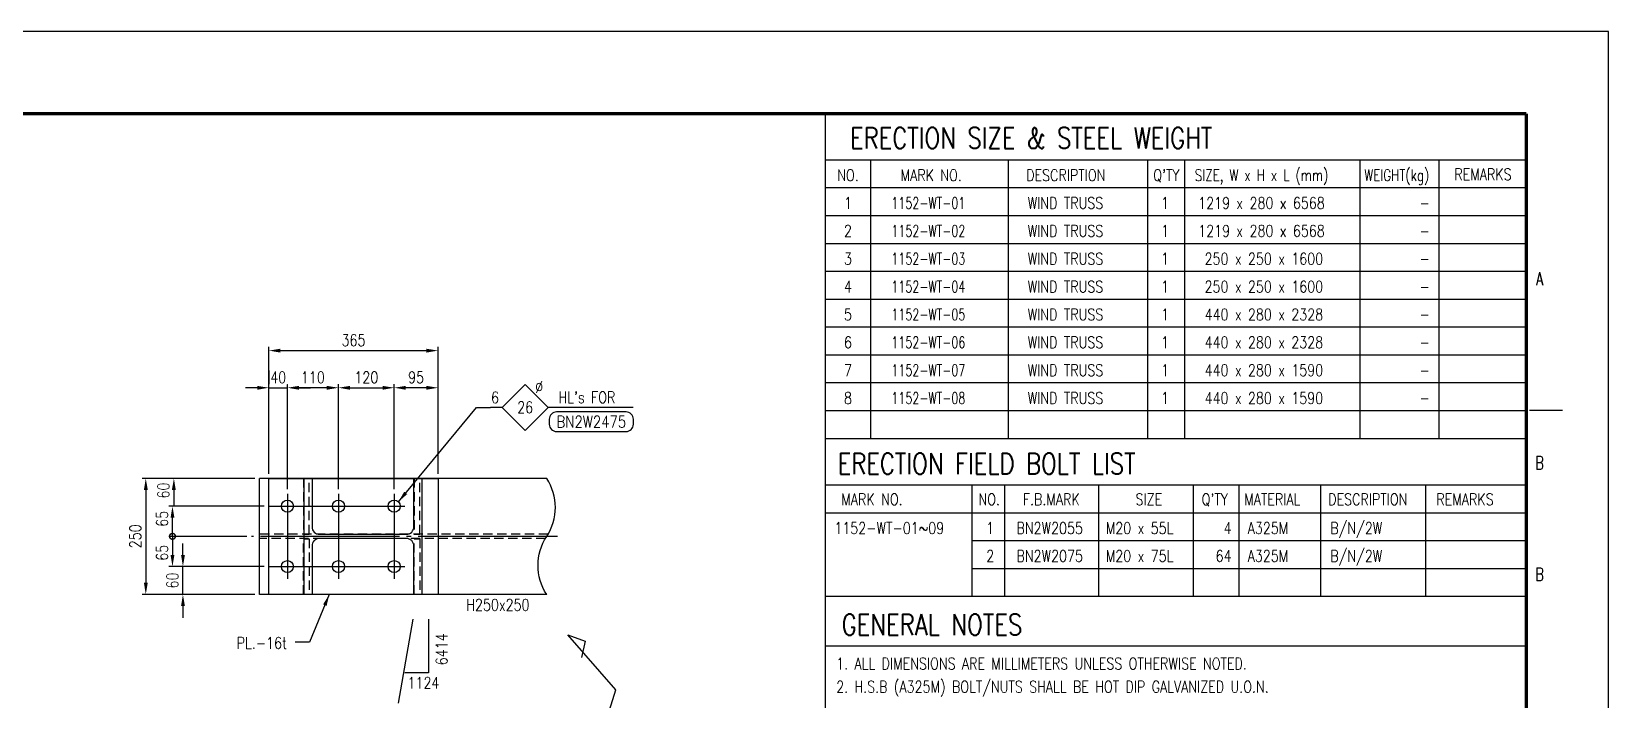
# Model space of a CAD drawing. Header units: millimetres. Extents: x 0 to 134087, y -49114 to 20834.
# Drawn here: x 79977 to 91866, y 15800 to 20834 of the extents above; entities that cross this region are included whole.
import ezdxf
from ezdxf.enums import TextEntityAlignment as Align

# ---------------------------------------------------------------- set-up
doc = ezdxf.new("R2010")
doc.units = ezdxf.units.MM
doc.header["$LTSCALE"] = 35
doc.linetypes.add('JNK-CENTER', pattern=[34, 30, -1.5, 1, -1.5])
doc.linetypes.add('JNK-HIDDEN', pattern=[3, 2, -1])
for name, color, linetype in [('CEN-R', 1, 'JNK-CENTER'), ('CON-C', 4, 'Continuous'), ('CON-G', 3, 'Continuous'), ('CON-W', 7, 'Continuous'), ('CON-Y', 2, 'Continuous'), ('Dim-W', 7, 'Continuous'), ('HID-Y', 2, 'JNK-HIDDEN'), ('STL-OBJT', 7, 'Continuous'), ('TXT-C', 4, 'Continuous'), ('TXT-G', 3, 'Continuous'), ('TXT-Y', 2, 'Continuous')]:
    doc.layers.add(name, color=color, linetype=linetype)
doc.styles.add('ROMANS', font='ROMANS.shx', dxfattribs={"width": 0.8})
doc.styles.add('SIMPLEX', font='simplex.shx', dxfattribs={"width": 0.8})
doc.dimstyles.new('DIM35', dxfattribs={"dimscale": 35, "dimtxt": 2.5, "dimasz": 2.5, "dimexe": 0.8, "dimexo": 1, "dimgap": 1, "dimtad": 1, "dimdec": 1, "dimdsep": 46, "dimtxsty": 'SIMPLEX', "dimcen": 0, "dimclrd": 7, "dimclre": 7, "dimclrt": 2, "dimadec": 1, "dimazin": 2, "dimtfac": 1, "dimtdec": 1, "dimtix": 1, "dimtmove": 2, "dimatfit": 2, "dimfxl": 1, "dimtfill": 1, "dimarcsym": 1})
doc.dimstyles.new('DIM35x3.5', dxfattribs={"dimscale": 35, "dimtxt": 2.5, "dimasz": 2.5, "dimexe": 0.8, "dimexo": 1, "dimgap": 1, "dimtad": 1, "dimdec": 0, "dimlfac": 0.285714, "dimdsep": 46, "dimtxsty": 'SIMPLEX', "dimcen": 0, "dimclrd": 7, "dimclre": 7, "dimclrt": 2, "dimadec": 1, "dimazin": 2, "dimtfac": 1, "dimtdec": 0, "dimtix": 1, "dimtmove": 0, "dimatfit": 2, "dimfxl": 1, "dimtfill": 1, "dimarcsym": 1})

# ---------------------------------------------------------------- blocks, each defined once
blk = doc.blocks.new('TITLE')
at = {"color": 7}
for p, q in [((841, 594.85), (0, 594.85)), ((841, 0), (841, 594.85)), ((824.02, 513.34), (831.1, 513.34))]:
    blk.add_line(p, q, dxfattribs=at)
at = {"color": 7, "const_width": 0.707}
for points in [[(823.32, 577.17), (27.94, 577.17)], [(823.32, 17.33), (823.32, 577.17)]]:
    blk.add_lwpolyline(points, dxfattribs=at)
at = {"color": 7, "style": 'ROMANS', "width": 0.7}
for s, p in [('A', (826.15, 541.63)), ('B', (826.15, 477.97))]:
    blk.add_text(s, height=2.83, dxfattribs=at).set_placement(p, align=Align.MIDDLE)
blk = doc.blocks.new('*D658')
at = {"layer": 'DEFPOINTS', "color": 0, "transparency": 16777216}
for p in [(81696, 17466), (81766, 17256)]:
    blk.add_point(p, dxfattribs=at)
at = {"layer": 'Dim-W', "color": 7, "linetype": 'ByBlock', "lineweight": -2, "transparency": 16777216}
for p, q in [((81661, 17466), (81022, 17466)), ((81050, 17379), (81050, 17256)), ((81731, 17256), (81022, 17256))]:
    blk.add_line(p, q, dxfattribs=at)
at = {"layer": 'Dim-W', "color": 7, "transparency": 16777216}
blk.add_solid([(81035, 17379), (81064, 17379), (81050, 17466)], dxfattribs=at)
at = {"layer": 'Dim-W', "color": 2, "transparency": 16777216, "insert": (80971, 17374), "char_height": 87.5, "attachment_point": 5, "rotation": 90, "style": 'SIMPLEX', "bg_fill": 3, "box_fill_scale": 1.1, "bg_fill_color": 256, "bg_fill_true_color": 13158600, "bg_fill_transparency": 0}
blk.add_mtext('60', dxfattribs=at)
at = {"layer": 'DEFPOINTS', "color": 0, "transparency": 16777216}
blk.add_point((81050, 17256), dxfattribs=at)
blk = doc.blocks.new('_None')
blk = doc.blocks.new('_DotSmall')
at = {"color": 0, "linetype": 'ByBlock', "const_width": 0.5}
blk.add_lwpolyline([(-0.0625, 0, 1), (0.0625, 0, 1)], format="xyb", close=True, dxfattribs=at)
blk = doc.blocks.new('*D659')
at = {"color": 7, "linetype": 'ByBlock', "lineweight": -2, "transparency": 16777216}
for p, q in [((81731, 17256), (81011, 17256)), ((81039, 17029), (81039, 17169)), ((81600, 17029), (81011, 17029))]:
    blk.add_line(p, q, dxfattribs=at)
at = {"color": 7, "transparency": 16777216}
blk.add_solid([(81025, 17169), (81054, 17169), (81039, 17256)], dxfattribs=at)
at = {"layer": 'DEFPOINTS', "color": 0, "transparency": 16777216}
for p in [(81766, 17256), (81635, 17029)]:
    blk.add_point(p, dxfattribs=at)
at = {"color": 7, "lineweight": -2, "transparency": 16777216, "xscale": 87.5, "yscale": 87.5, "zscale": 87.5, "rotation": 270}
blk.add_blockref('_DotSmall', (81039, 17029), dxfattribs=at)
at = {"color": 2, "transparency": 16777216, "insert": (80961, 17161), "char_height": 87.5, "attachment_point": 5, "rotation": 90, "style": 'SIMPLEX', "bg_fill": 3, "box_fill_scale": 1.1, "bg_fill_color": 256, "bg_fill_true_color": 13158600, "bg_fill_transparency": 0}
blk.add_mtext('65', dxfattribs=at)
at = {"layer": 'DEFPOINTS', "color": 0, "transparency": 16777216}
blk.add_point((81039, 17256), dxfattribs=at)
blk = doc.blocks.new('*D660')
at = {"layer": 'DEFPOINTS', "color": 0, "transparency": 16777216}
for p in [(81766, 16801), (81696, 16591)]:
    blk.add_point(p, dxfattribs=at)
at = {"layer": 'Dim-W', "color": 7, "linetype": 'ByBlock', "lineweight": -2, "transparency": 16777216}
for p, q in [((81118, 16889), (81118, 16976)), ((81731, 16801), (81090, 16801)), ((81118, 16591), (81118, 16801)), ((81661, 16591), (81090, 16591)), ((81118, 16504), (81118, 16416))]:
    blk.add_line(p, q, dxfattribs=at)
at = {"layer": 'Dim-W', "color": 7, "transparency": 16777216}
for points in [[(81104, 16889), (81133, 16889), (81118, 16801)], [(81104, 16504), (81133, 16504), (81118, 16591)]]:
    blk.add_solid(points, dxfattribs=at)
at = {"layer": 'Dim-W', "color": 2, "transparency": 16777216, "insert": (81039, 16696), "char_height": 87.5, "attachment_point": 5, "rotation": 90, "style": 'SIMPLEX', "bg_fill": 3, "box_fill_scale": 1.1, "bg_fill_color": 256, "bg_fill_true_color": 13158600, "bg_fill_transparency": 0}
blk.add_mtext('60', dxfattribs=at)
at = {"layer": 'DEFPOINTS', "color": 0, "transparency": 16777216}
blk.add_point((81118, 16801), dxfattribs=at)
blk = doc.blocks.new('*D661')
at = {"color": 7, "linetype": 'ByBlock', "lineweight": -2, "transparency": 16777216}
for p, q in [((81600, 17029), (81011, 17029)), ((81039, 17029), (81039, 16889)), ((81731, 16801), (81011, 16801))]:
    blk.add_line(p, q, dxfattribs=at)
at = {"color": 7, "transparency": 16777216}
blk.add_solid([(81025, 16889), (81054, 16889), (81039, 16801)], dxfattribs=at)
at = {"layer": 'DEFPOINTS', "color": 0, "transparency": 16777216}
for p in [(81635, 17029), (81766, 16801)]:
    blk.add_point(p, dxfattribs=at)
at = {"color": 7, "lineweight": -2, "transparency": 16777216, "xscale": 87.5, "yscale": 87.5, "zscale": 87.5, "rotation": 90}
blk.add_blockref('_DotSmall', (81039, 17029), dxfattribs=at)
at = {"color": 2, "transparency": 16777216, "insert": (80961, 16905), "char_height": 87.5, "attachment_point": 5, "rotation": 90, "style": 'SIMPLEX', "bg_fill": 3, "box_fill_scale": 1.1, "bg_fill_color": 256, "bg_fill_true_color": 13158600, "bg_fill_transparency": 0}
blk.add_mtext('65', dxfattribs=at)
at = {"layer": 'DEFPOINTS', "color": 0, "transparency": 16777216}
blk.add_point((81039, 16801), dxfattribs=at)
blk = doc.blocks.new('*D662')
at = {"layer": 'DEFPOINTS', "color": 0, "transparency": 16777216}
for p in [(81696, 17466), (80838, 16591), (81696, 16591)]:
    blk.add_point(p, dxfattribs=at)
at = {"layer": 'Dim-W', "color": 7, "linetype": 'ByBlock', "lineweight": -2, "transparency": 16777216}
for p, q in [((81661, 17466), (80810, 17466)), ((80838, 17379), (80838, 16679)), ((81661, 16591), (80810, 16591))]:
    blk.add_line(p, q, dxfattribs=at)
at = {"layer": 'Dim-W', "color": 7, "transparency": 16777216}
for points in [[(80824, 17379), (80853, 17379), (80838, 17466)], [(80824, 16679), (80853, 16679), (80838, 16591)]]:
    blk.add_solid(points, dxfattribs=at)
at = {"layer": 'Dim-W', "color": 2, "transparency": 16777216, "insert": (80759, 17029), "char_height": 87.5, "attachment_point": 5, "rotation": 90, "style": 'SIMPLEX', "bg_fill": 3, "box_fill_scale": 1.1, "bg_fill_color": 256, "bg_fill_true_color": 13158600, "bg_fill_transparency": 0}
blk.add_mtext('250', dxfattribs=at)
blk = doc.blocks.new('*D663')
at = {"layer": 'DEFPOINTS', "color": 0, "transparency": 16777216}
for p in [(81906, 18149), (81906, 17349), (82291, 17349)]:
    blk.add_point(p, dxfattribs=at)
at = {"layer": 'Dim-W', "color": 7, "linetype": 'ByBlock', "lineweight": -2, "transparency": 16777216}
for p, q in [((81906, 17384), (81906, 18177)), ((82203, 18149), (81993, 18149)), ((82291, 17384), (82291, 18177))]:
    blk.add_line(p, q, dxfattribs=at)
at = {"layer": 'Dim-W', "color": 7, "transparency": 16777216}
for points in [[(81993, 18163), (81993, 18134), (81906, 18149)], [(82203, 18163), (82203, 18134), (82291, 18149)]]:
    blk.add_solid(points, dxfattribs=at)
at = {"layer": 'Dim-W', "color": 2, "transparency": 16777216, "insert": (82098, 18227), "char_height": 87.5, "attachment_point": 5, "style": 'SIMPLEX', "bg_fill": 3, "box_fill_scale": 1.1, "bg_fill_color": 256, "bg_fill_true_color": 13158600, "bg_fill_transparency": 0}
blk.add_mtext('110', dxfattribs=at)
blk = doc.blocks.new('*D664')
at = {"layer": 'DEFPOINTS', "color": 0, "transparency": 16777216}
for p in [(81766, 17466), (81906, 17349)]:
    blk.add_point(p, dxfattribs=at)
at = {"layer": 'Dim-W', "color": 7, "linetype": 'ByBlock', "lineweight": -2, "transparency": 16777216}
for p, q in [((81678, 18149), (81591, 18149)), ((81766, 17501), (81766, 18177)), ((81766, 18149), (81906, 18149)), ((81906, 17384), (81906, 18177)), ((81993, 18149), (82081, 18149))]:
    blk.add_line(p, q, dxfattribs=at)
at = {"layer": 'Dim-W', "color": 7, "transparency": 16777216}
for points in [[(81678, 18163), (81678, 18134), (81766, 18149)], [(81993, 18163), (81993, 18134), (81906, 18149)]]:
    blk.add_solid(points, dxfattribs=at)
at = {"layer": 'Dim-W', "color": 2, "transparency": 16777216, "insert": (81836, 18227), "char_height": 87.5, "attachment_point": 5, "style": 'SIMPLEX', "bg_fill": 3, "box_fill_scale": 1.1, "bg_fill_color": 256, "bg_fill_true_color": 13158600, "bg_fill_transparency": 0}
blk.add_mtext('40', dxfattribs=at)
at = {"layer": 'DEFPOINTS', "color": 0, "transparency": 16777216}
blk.add_point((81906, 18149), dxfattribs=at)
blk = doc.blocks.new('*D665')
at = {"layer": 'DEFPOINTS', "color": 0, "transparency": 16777216}
for p in [(83042, 18429), (81766, 17466), (83042, 17466)]:
    blk.add_point(p, dxfattribs=at)
at = {"layer": 'Dim-W', "color": 7, "linetype": 'ByBlock', "lineweight": -2, "transparency": 16777216}
for p, q in [((81766, 17501), (81766, 18457)), ((83042, 17501), (83042, 18457)), ((81853, 18429), (82954, 18429))]:
    blk.add_line(p, q, dxfattribs=at)
at = {"layer": 'Dim-W', "color": 7, "transparency": 16777216}
for points in [[(81853, 18443), (81853, 18414), (81766, 18429)], [(82954, 18443), (82954, 18414), (83042, 18429)]]:
    blk.add_solid(points, dxfattribs=at)
at = {"layer": 'Dim-W', "color": 2, "transparency": 16777216, "insert": (82404, 18507), "char_height": 87.5, "attachment_point": 5, "style": 'SIMPLEX', "bg_fill": 3, "box_fill_scale": 1.1, "bg_fill_color": 256, "bg_fill_true_color": 13158600, "bg_fill_transparency": 0}
blk.add_mtext('365', dxfattribs=at)
blk = doc.blocks.new('*D666')
at = {"layer": 'DEFPOINTS', "color": 0, "transparency": 16777216}
for p in [(82711, 18149), (82291, 17349), (82711, 17349)]:
    blk.add_point(p, dxfattribs=at)
at = {"layer": 'Dim-W', "color": 7, "linetype": 'ByBlock', "lineweight": -2, "transparency": 16777216}
for p, q in [((82291, 17384), (82291, 18177)), ((82378, 18149), (82623, 18149)), ((82711, 17384), (82711, 18177))]:
    blk.add_line(p, q, dxfattribs=at)
at = {"layer": 'Dim-W', "color": 7, "transparency": 16777216}
for points in [[(82378, 18163), (82378, 18134), (82291, 18149)], [(82623, 18163), (82623, 18134), (82711, 18149)]]:
    blk.add_solid(points, dxfattribs=at)
at = {"layer": 'Dim-W', "color": 2, "transparency": 16777216, "insert": (82501, 18227), "char_height": 87.5, "attachment_point": 5, "style": 'SIMPLEX', "bg_fill": 3, "box_fill_scale": 1.1, "bg_fill_color": 256, "bg_fill_true_color": 13158600, "bg_fill_transparency": 0}
blk.add_mtext('120', dxfattribs=at)
blk = doc.blocks.new('*D667')
at = {"layer": 'DEFPOINTS', "color": 0, "transparency": 16777216}
for p in [(82711, 18149), (83042, 17466), (82711, 17349)]:
    blk.add_point(p, dxfattribs=at)
at = {"layer": 'Dim-W', "color": 7, "linetype": 'ByBlock', "lineweight": -2, "transparency": 16777216}
for p, q in [((82711, 17384), (82711, 18177)), ((82954, 18149), (82798, 18149)), ((83042, 17501), (83042, 18177))]:
    blk.add_line(p, q, dxfattribs=at)
at = {"layer": 'Dim-W', "color": 7, "transparency": 16777216}
for points in [[(82798, 18163), (82798, 18134), (82711, 18149)], [(82954, 18163), (82954, 18134), (83042, 18149)]]:
    blk.add_solid(points, dxfattribs=at)
at = {"layer": 'Dim-W', "color": 2, "transparency": 16777216, "insert": (82876, 18227), "char_height": 87.5, "attachment_point": 5, "style": 'SIMPLEX', "bg_fill": 3, "box_fill_scale": 1.1, "bg_fill_color": 256, "bg_fill_true_color": 13158600, "bg_fill_transparency": 0}
blk.add_mtext('95', dxfattribs=at)
blk = doc.blocks.new('BOLTHOLE')
at = {"layer": 'CON-W'}
blk.add_line((25.7, 0), (9.9, 0), dxfattribs=at)
blk.add_lwpolyline([(0, 0), (4.95, 4.95), (9.9, 0), (4.95, -4.95)], close=True, dxfattribs=at)
at = {"layer": 'CON-Y', "style": 'SIMPLEX', "width": 0.8}
for s, p in [('%%C', (8.81, 3.12)), ("HL's FOR", (24.37, 0.9))]:
    blk.add_text(s, height=2.5, dxfattribs=at).set_placement(p, align=Align.RIGHT)
blk.add_attdef('4', text='', height=2.5, dxfattribs=at).set_placement((-0.69, 0.87), align=Align.RIGHT)
blk.add_attdef('22', text='', height=2.5, dxfattribs=at).set_placement((4.95, 0), align=Align.MIDDLE_CENTER)
blk = doc.blocks.new('boltmark')
at = {"layer": 'CON-Y'}
blk.add_lwpolyline([(0, -4.2), (15, -4.2, 0.414214), (16.56, -2.64), (16.56, -1.56, 0.414214), (15, 0), (0, 0, 0.414214), (-1.56, -1.56), (-1.56, -2.64, 0.414214)], format="xyb", close=True, dxfattribs=at)
at = {"layer": 'CON-G', "style": 'SIMPLEX', "width": 0.802523}
blk.add_attdef('BN2W1650', text='', height=2.5, dxfattribs=at).set_placement((0, -3.35), (15, -3.35), align=Align.FIT)

msp = doc.modelspace()

# ---------------------------------------------------------------- linework, layer by layer
at = {"color": 7}
msp.add_line((91272.0567, 17980.5704), (91519.6177, 17980.5704), dxfattribs=at)
msp.add_line((91272.0567, 17980.5704), (91519.6177, 17980.5704), dxfattribs=at)
at = {"layer": 'CEN-R'}
for p, q in [((81905.7059, 17348.852), (81905.7059, 16708.352)), ((82290.7059, 17348.852), (82290.7059, 16708.352)), ((82710.7059, 17348.852), (82710.7059, 16708.352)), ((83942.2121, 17028.602), (81635.2297, 17028.602))]:
    msp.add_line(p, q, dxfattribs=at)
at = {"layer": 'CON-C'}
for p, q in [((85963.5442, 13560.442), (85963.5442, 20214.8082)), ((85963.5442, 8267.9767), (85963.5442, 20214.8082)), ((91247.3006, 19864.8082), (85963.5442, 19864.8082)), ((91247.3006, 19654.8082), (85963.5442, 19654.8082)), ((90580.2613, 17764.8082), (85963.5442, 17764.8082)), ((91247.3006, 17414.8082), (85963.5442, 17414.8082)), ((91247.3006, 17204.8082), (85963.5442, 17204.8082)), ((91247.3006, 16574.8082), (85963.5442, 16574.8082)), ((91247.3006, 16574.8082), (85963.5442, 16574.8082)), ((91247.3006, 16201.4749), (85963.5442, 16201.4749))]:
    msp.add_line(p, q, dxfattribs=at)
msp.add_lwpolyline([(84309.9838, 15637.3958), (84381.4371, 15871.4359), (84381.4371, 15871.4359), (84021.4144, 16287.1613), (84150.352, 16239.7753), (84123.6955, 16115.6584)], dxfattribs=at)
at = {"layer": 'CON-G'}
for p, q in [((83860.8273, 17466.102), (81695.7059, 17466.102)), ((81695.7059, 16591.102), (81695.7059, 17466.102)), ((83860.8273, 16591.102), (81695.7059, 16591.102))]:
    msp.add_line(p, q, dxfattribs=at)
msp.add_lwpolyline([(82919.6957, 16591.102), (82859.4695, 16591.102), (82859.4695, 16956.852, 0.4142135624), (82803.4695, 17012.852), (82147.5773, 17012.852, 0.4142135624), (82091.5773, 16956.852), (82091.5773, 16591.102), (82031.3511, 16591.102), (82031.3511, 17466.102), (82091.5773, 17466.102), (82091.5773, 17100.352, 0.4142135624), (82147.5773, 17044.352), (82803.4695, 17044.352, 0.4142135624), (82859.4695, 17100.352), (82859.4695, 17466.102), (82919.6957, 17466.102)], format="xyb", close=True, dxfattribs=at)
for centre in [(81905.7059, 17256.102), (82290.7059, 17256.102), (82710.7059, 17256.102), (81905.7059, 16801.102), (82290.7059, 16801.102), (82710.7059, 16801.102)]:
    msp.add_circle(centre, 45.5, dxfattribs=at)
at = {"layer": 'CON-W'}
for p, q in [((86301.8775, 19864.8082), (86301.8775, 17764.8082)), ((87340.2108, 19864.8082), (87340.2108, 17764.8082)), ((88390.2108, 19864.8082), (88390.2108, 17764.8082)), ((88670.2108, 19864.8082), (88670.2108, 17764.8082)), ((89991.1527, 19864.8082), (89991.1527, 17764.8082)), ((90586.1527, 19864.8082), (90586.1527, 17764.8082)), ((91247.3006, 19444.8082), (85963.5442, 19444.8082)), ((91247.3006, 19234.8082), (85963.5442, 19234.8082)), ((91247.3006, 19024.8082), (85963.5442, 19024.8082)), ((91247.3006, 18814.8082), (85963.5442, 18814.8082)), ((91247.3006, 18604.8082), (85963.5442, 18604.8082)), ((91247.3006, 18394.8082), (85963.5442, 18394.8082)), ((91247.3006, 18184.8082), (85963.5442, 18184.8082)), ((83525.3597, 18001.2049), (83437.8597, 18001.2049)), ((84512.2493, 18001.2049), (84424.7493, 18001.2049)), ((91247.3006, 17974.8082), (85963.5442, 17974.8082)), ((91247.3006, 17764.8082), (85963.5442, 17764.8082)), ((91247.3006, 17764.8082), (85963.5442, 17764.8082)), ((91247.3006, 17764.8082), (85963.5442, 17764.8082)), ((87066.4921, 17414.8082), (87066.4921, 16574.8082)), ((87313.6796, 17414.8082), (87313.6796, 16574.8082)), ((88022.1392, 17414.8082), (88022.1392, 16574.8082)), ((88736.1392, 17414.8082), (88736.1392, 16574.8082)), ((89079.1392, 17414.8082), (89079.1392, 16574.8082)), ((89695.5689, 17414.8082), (89695.5689, 16574.8082)), ((90485.6458, 17414.8082), (90485.6458, 16574.8082)), ((91247.3006, 16994.8082), (87066.4921, 16994.8082)), ((91247.3006, 16784.8082), (87066.4921, 16784.8082)), ((82742.4267, 15770.4548), (82853.7751, 16405.5956)), ((82970.7796, 16405.5956), (82970.7796, 16000.4222)), ((82970.7796, 16000.4222), (82792.4521, 16000.4222))]:
    msp.add_line(p, q, dxfattribs=at)
msp.add_lwpolyline([(83860.8273, 16591.102, -0.2992863226), (83860.8273, 17028.602, 0.2992863226), (83860.8273, 17466.102)], format="xyb", dxfattribs=at)
at = {"layer": 'HID-Y'}
for p, q in [((83871.6918, 17044.352), (81695.7059, 17044.352)), ((83850.9531, 17012.852), (81695.7059, 17012.852))]:
    msp.add_line(p, q, dxfattribs=at)
for points in [[(82028.2059, 17011.102), (82070.2059, 17011.102), (82070.2059, 16591.102), (82028.2059, 16591.102)], [(82861.1941, 17011.102), (82903.1941, 17011.102), (82903.1941, 16591.102), (82861.1941, 16591.102)]]:
    msp.add_lwpolyline(points, close=True, dxfattribs=at)

# ---------------------------------------------------------------- block references
at = {"linetype": 'ByBlock', "xscale": 34.99999999649994, "yscale": 34.99999999649994, "zscale": 34.99999999649994}
msp.add_blockref('TITLE', (62431.2031, 13.8326), dxfattribs=at)
at = {"xscale": 35, "yscale": 35, "zscale": 35}
msp.add_blockref('BOLTHOLE', (83525.3597, 18001.2049), dxfattribs=at).add_auto_attribs({'4': '6', '22': '26'})
ref = msp.add_blockref('boltmark', (83935.1955, 17966.2049), dxfattribs=dict(xscale=35, yscale=35, zscale=35))
ref.add_attrib('BN2W1650', 'BN2W2475', dxfattribs={"layer": 'CON-G', "height": 87.5, "style": 'SIMPLEX', "width": 0.782585}).set_placement((83935.1955, 17848.9666), (84460.1796, 17848.9666), align=Align.FIT)

# ---------------------------------------------------------------- texts
at = {"color": 7, "style": 'ROMANS', "width": 0.7}
for s, p in [('A', (91346.325, 18970.8143)), ('B', (91346.325, 17582.7655))]:
    msp.add_text(s, height=99.0244, dxfattribs=at).set_placement(p, align=Align.MIDDLE)
at = {"layer": 'CON-C', "style": 'SIMPLEX', "width": 0.8}
msp.add_text('GENERAL NOTES', height=157.5, dxfattribs=at).set_placement((86085.2756, 16284.2725))
at = {"layer": 'CON-Y', "style": 'SIMPLEX', "width": 0.8}
msp.add_text('PL.-16t', height=87.5, dxfattribs=at).set_placement((81523.2408, 16181.7345))
at = {"layer": 'TXT-C', "style": 'SIMPLEX', "width": 0.8}
for s, p in [('ERECTION SIZE & STEEL WEIGHT', (86147.4008, 19952.3082)), ('ERECTION FIELD BOLT LIST', (86054.0675, 17497.6059))]:
    msp.add_text(s, height=157.5, dxfattribs=at).set_placement(p)
at = {"layer": 'TXT-G', "style": 'SIMPLEX', "width": 0.8}
for s, p in [('NO.', (86132.4152, 19707.3082)), ("Q'TY", (88533.5442, 19707.3082)), ('REMARKS', (90920.1335, 19714.033)), ('REMARKS', (90784.6267, 17264.033))]:
    msp.add_text(s, height=87.5, dxfattribs=at).set_placement(p, align=Align.CENTER)
at = {"layer": 'TXT-G', "style": 'SIMPLEX'}
for s, width, p in [('MARK NO.', 0.8, (86528.6769, 19707.3082)), ('DESCRIPTION', 0.8, (87476.0005, 19707.3082)), ('SIZE, W x H x L (mm)', 0.75, (88747.142, 19707.3082)), ('WEIGHT(kg)', 0.75, (90025.278, 19707.3082)), ('MARK NO.', 0.8, (86082.415, 17264.033)), ('NO.', 0.8, (87116.2812, 17264.033)), ('F.B.MARK', 0.8, (87451.2183, 17264.033)), ('SIZE', 0.8, (88300.3018, 17264.033)), ("Q'TY", 0.8, (88799.313, 17264.033)), ('MATERIAL', 0.8, (89120.4726, 17264.033)), ('DESCRIPTION', 0.8, (89753.2449, 17264.033))]:
    msp.add_text(s, height=87.5, dxfattribs=dict(at, width=width)).set_placement(p)
at = {"layer": 'TXT-Y', "style": 'SIMPLEX', "width": 0.8}
for s, p in [('1', (86132.4152, 19497.3082)), ('2', (86132.4152, 19287.3082)), ('3', (86132.4152, 19077.3082)), ('4', (86132.4152, 18867.3082)), ('5', (86132.4152, 18657.3082)), ('6', (86132.4152, 18447.3082)), ('7', (86132.4152, 18237.3082)), ('8', (86132.4152, 18027.3082))]:
    msp.add_text(s, height=87.5, dxfattribs=at).set_placement(p, align=Align.CENTER)
at = {"layer": 'TXT-Y', "style": 'SIMPLEX'}
for s, width, p in [('1152-WT-01', 0.7, (86460.5442, 19497.3082)), ('WIND TRUSS', 0.8, (87487.2108, 19497.3082)), ('1219 x 280 x 6568', 0.8, (88773.1527, 19497.3082)), ('1152-WT-02', 0.7, (86460.5442, 19287.3082)), ('WIND TRUSS', 0.8, (87487.2108, 19287.3082)), ('1219 x 280 x 6568', 0.8, (88773.1527, 19287.3082)), ('1152-WT-03', 0.7, (86460.5442, 19077.3082)), ('WIND TRUSS', 0.8, (87487.2108, 19077.3082)), (' 250 x 250 x 1600', 0.8, (88773.1527, 19077.3082)), ('1152-WT-04', 0.7, (86460.5442, 18867.3082)), ('WIND TRUSS', 0.8, (87487.2108, 18867.3082)), (' 250 x 250 x 1600', 0.8, (88773.1527, 18867.3082)), ('1152-WT-05', 0.7, (86460.5442, 18657.3082)), ('WIND TRUSS', 0.8, (87487.2108, 18657.3082)), (' 440 x 280 x 2328', 0.8, (88773.1527, 18657.3082)), ('1152-WT-06', 0.7, (86460.5442, 18447.3082)), ('WIND TRUSS', 0.8, (87487.2108, 18447.3082)), (' 440 x 280 x 2328', 0.8, (88773.1527, 18447.3082)), ('1152-WT-07', 0.7, (86460.5442, 18237.3082)), ('WIND TRUSS', 0.8, (87487.2108, 18237.3082)), (' 440 x 280 x 1590', 0.8, (88773.1527, 18237.3082)), ('1152-WT-08', 0.7, (86460.5442, 18027.3082)), ('WIND TRUSS', 0.8, (87487.2108, 18027.3082)), (' 440 x 280 x 1590', 0.8, (88773.1527, 18027.3082)), ('1152-WT-01~09', 0.8, (86029.7172, 17047.3082)), ('1', 0.8, (87175.0914, 17047.3082)), ('BN2W2055', 0.8, (87402.9898, 17047.3082)), ('M20 x 55L', 0.8, (88076.0486, 17047.3082)), ('A325M', 0.8, (89146.2008, 17047.3082)), ('B/N/2W', 0.8, (89768.478, 17047.3082)), ('2', 0.8, (87175.0914, 16837.3082)), ('BN2W2075', 0.8, (87402.9898, 16837.3082)), ('M20 x 75L', 0.8, (88076.0486, 16837.3082)), ('A325M', 0.8, (89146.2008, 16837.3082)), ('B/N/2W', 0.8, (89768.478, 16837.3082)), ('H250x250', 0.8, (83254.3114, 16468.4072)), ('1. ALL DIMENSIONS ARE MILLIMETERS UNLESS OTHERWISE NOTED.', 0.8, (86043.4656, 16026.4749)), ('1124', 0.8, (82811.84, 15881.2184)), ('2. H.S.B (A325M) BOLT/NUTS SHALL BE HOT DIP GALVANIZED U.O.N.', 0.8, (86043.4656, 15851.4749))]:
    msp.add_text(s, height=87.5, dxfattribs=dict(at, width=width)).set_placement(p)
at = {"layer": 'TXT-Y', "style": 'SIMPLEX', "width": 0.8}
for s, p in [('1', (88553.5442, 19497.3082)), ('-', (90519.4886, 19497.3082)), ('1', (88553.5442, 19287.3082)), ('-', (90519.4886, 19287.3082)), ('1', (88553.5442, 19077.3082)), ('-', (90519.4886, 19077.3082)), ('1', (88553.5442, 18867.3082)), ('-', (90519.4886, 18867.3082)), ('1', (88553.5442, 18657.3082)), ('-', (90519.4886, 18657.3082)), ('1', (88553.5442, 18447.3082)), ('-', (90519.4886, 18447.3082)), ('1', (88553.5442, 18237.3082)), ('-', (90519.4886, 18237.3082)), ('1', (88553.5442, 18027.3082)), ('-', (90519.4886, 18027.3082)), ('4', (89024.1534, 17047.3082)), ('64', (89024.1534, 16837.3082))]:
    msp.add_text(s, height=87.5, dxfattribs=at).set_placement(p, align=Align.RIGHT)
msp.add_text('6414', height=87.5, rotation=90, dxfattribs=at).set_placement((83113.1167, 16057.2874))

# ---------------------------------------------------------------- leaders
at = {"layer": 'STL-OBJT'}
msp.add_leader([(82221.6903, 16591.102), (82071.6638, 16230.2578), (81965.0476, 16230.2578)], dimstyle='DIM35', dxfattribs=at)

# ---------------------------------------------------------------- next in the draw order: dimensions: what is measured, and where the dimension line sits
at = {"layer": 'Dim-W'}
dim = msp.add_linear_dim(base=(81049.7347, 17256.102), p1=(81695.7059, 17466.102), p2=(81765.7059, 17256.102), angle=270, dimstyle='DIM35x3.5', override={"dimblk2": 'None', "dimsah": 1}, dxfattribs=at)
dim.commit()
dim.dimension.update_dxf_attribs({"geometry": '*D658', "text_midpoint": (81049.7347, 17374.2317), "dimtype": 160})

# ---------------------------------------------------------------- next in the draw order: dimensions: what is measured, and where the dimension line sits
dim = msp.add_linear_dim(base=(81039.4559, 17256.102), p1=(81635.2297, 17028.602), p2=(81765.7059, 17256.102), angle=90, dimstyle='DIM35x3.5', override={"dimblk1": 'DotSmall', "dimsah": 1})
dim.commit()
dim.dimension.update_dxf_attribs({"geometry": '*D659', "text_midpoint": (81039.4559, 17160.9113), "dimtype": 160})

# ---------------------------------------------------------------- next in the draw order: linework, layer by layer
at = {"layer": 'CEN-R'}
msp.add_line((81765.7059, 17256.102), (82791.6915, 17256.102), dxfattribs=at)

# ---------------------------------------------------------------- next in the draw order: dimensions: what is measured, and where the dimension line sits
at = {"layer": 'Dim-W'}
dim = msp.add_linear_dim(base=(81118.2059, 16801.102), p1=(81695.7059, 16591.102), p2=(81765.7059, 16801.102), angle=90, dimstyle='DIM35x3.5', dxfattribs=at)
dim.commit()
dim.dimension.update_dxf_attribs({"geometry": '*D660', "text_midpoint": (81039.4559, 16696.102)})

# ---------------------------------------------------------------- next in the draw order: dimensions: what is measured, and where the dimension line sits
dim = msp.add_linear_dim(base=(81039.4559, 16801.102), p1=(81635.2297, 17028.602), p2=(81765.7059, 16801.102), angle=270, dimstyle='DIM35x3.5', override={"dimblk1": 'DotSmall', "dimsah": 1})
dim.commit()
dim.dimension.update_dxf_attribs({"geometry": '*D661', "text_midpoint": (81039.4559, 16904.7431), "dimtype": 160})

# ---------------------------------------------------------------- next in the draw order: linework, layer by layer
at = {"layer": 'CEN-R'}
msp.add_line((81765.7059, 16801.102), (82791.6915, 16801.102), dxfattribs=at)
at = {"layer": 'CON-G'}
msp.add_lwpolyline([(81765.7059, 17466.102), (83041.9423, 17466.102), (83041.9423, 16591.102), (81765.7059, 16591.102)], close=True, dxfattribs=at)

# ---------------------------------------------------------------- next in the draw order: dimensions: what is measured, and where the dimension line sits
at = {"layer": 'Dim-W'}
dim = msp.add_linear_dim(base=(80838.2059, 16591.102), p1=(81695.7059, 17466.102), p2=(81695.7059, 16591.102), angle=90, dimstyle='DIM35x3.5', dxfattribs=at)
dim.commit()
dim.dimension.update_dxf_attribs({"geometry": '*D662', "text_midpoint": (80759.4559, 17028.602)})

# ---------------------------------------------------------------- next in the draw order: dimensions: what is measured, and where the dimension line sits
dim = msp.add_linear_dim(base=(81905.7059, 18148.602), p1=(82290.7059, 17348.852), p2=(81905.7059, 17348.852), dimstyle='DIM35x3.5', dxfattribs=at)
dim.commit()
dim.dimension.update_dxf_attribs({"geometry": '*D663', "text_midpoint": (82098.2059, 18227.352)})

# ---------------------------------------------------------------- next in the draw order: dimensions: what is measured, and where the dimension line sits
dim = msp.add_linear_dim(base=(81905.7059, 18148.602), p1=(81765.7059, 17466.102), p2=(81905.7059, 17348.852), angle=180, dimstyle='DIM35x3.5', dxfattribs=at)
dim.commit()
dim.dimension.update_dxf_attribs({"geometry": '*D664', "text_midpoint": (81835.7059, 18227.352)})

# ---------------------------------------------------------------- next in the draw order: dimensions: what is measured, and where the dimension line sits
dim = msp.add_linear_dim(base=(83041.9423, 18428.602), p1=(81765.7059, 17466.102), p2=(83041.9423, 17466.102), angle=180, dimstyle='DIM35x3.5', dxfattribs=at)
dim.commit()
dim.dimension.update_dxf_attribs({"geometry": '*D665', "text_midpoint": (82403.8241, 18507.352)})

# ---------------------------------------------------------------- next in the draw order: linework, layer by layer
at = {"layer": 'HID-Y'}
msp.add_lwpolyline([(82028.2059, 17046.102), (82070.2059, 17046.102), (82070.2059, 17466.102), (82028.2059, 17466.102)], close=True, dxfattribs=at)

# ---------------------------------------------------------------- next in the draw order: dimensions: what is measured, and where the dimension line sits
at = {"layer": 'Dim-W'}
dim = msp.add_linear_dim(base=(82710.7059, 18148.602), p1=(82290.7059, 17348.852), p2=(82710.7059, 17348.852), angle=180, dimstyle='DIM35x3.5', dxfattribs=at)
dim.commit()
dim.dimension.update_dxf_attribs({"geometry": '*D666', "text_midpoint": (82500.7059, 18227.352)})

# ---------------------------------------------------------------- next in the draw order: dimensions: what is measured, and where the dimension line sits
dim = msp.add_linear_dim(base=(82710.7059, 18148.602), p1=(83041.9423, 17466.102), p2=(82710.7059, 17348.852), dimstyle='DIM35x3.5', dxfattribs=at)
dim.commit()
dim.dimension.update_dxf_attribs({"geometry": '*D667', "text_midpoint": (82876.3241, 18227.352)})

# ---------------------------------------------------------------- next in the draw order: linework, layer by layer
at = {"layer": 'HID-Y'}
msp.add_lwpolyline([(82861.1941, 17046.102), (82903.1941, 17046.102), (82903.1941, 17466.102), (82861.1941, 17466.102)], close=True, dxfattribs=at)

# ---------------------------------------------------------------- next in the draw order: leaders
at = {"layer": 'STL-OBJT'}
msp.add_leader([(82742.2847, 17288.8591), (83331.2436, 18001.2049), (83437.8597, 18001.2049)], dimstyle='DIM35', dxfattribs=at)

doc.saveas('drawing.dxf')
